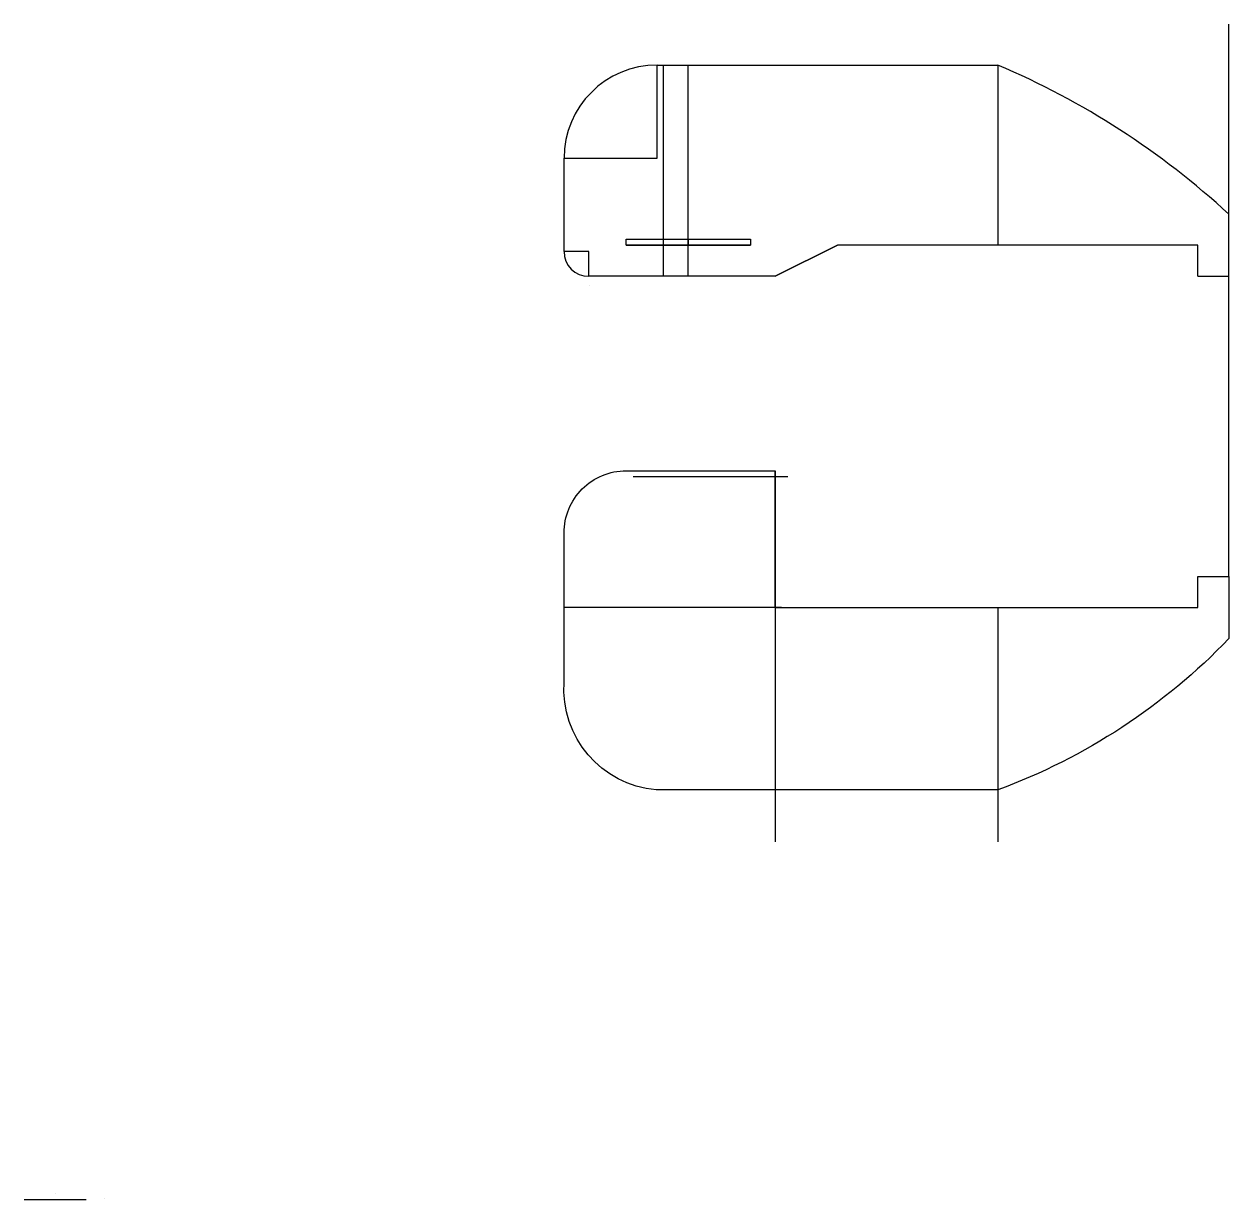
# Model space of a CAD drawing. Header units: inches. Extents: x 157 to 351, y 100 to 289.
import ezdxf

# ---------------------------------------------------------------- set-up
doc = ezdxf.new("R2010")
doc.units = ezdxf.units.IN
doc.header["$MEASUREMENT"] = 0
doc.layers.add('Nascoste', color=1, linetype='Continuous')

msp = doc.modelspace()

# ---------------------------------------------------------------- linework, layer by layer
at = {"layer": 'Nascoste'}
for p, q in [((350.61, 200.32), (350.61, 289.2)), ((258.61, 267.61), (258.61, 282.61)), ((258.61, 282.61), (313.43, 282.61)), ((259.61, 248.61), (259.61, 282.61)), ((263.61, 248.61), (263.61, 282.61)), ((313.43, 282.61), (313.43, 253.61)), ((243.61, 252.61), (243.61, 267.61)), ((243.61, 267.61), (258.61, 267.61)), ((350.61, 248.61), (350.61, 258.61)), ((253.61, 253.61), (253.61, 254.61)), ((253.61, 254.61), (263.61, 254.61)), ((263.61, 254.61), (263.61, 253.61)), ((263.61, 253.61), (263.61, 254.61)), ((263.61, 254.61), (273.61, 254.61)), ((273.61, 254.61), (273.61, 253.61)), ((247.61, 252.61), (243.61, 252.61)), ((247.61, 248.61), (247.61, 252.61)), ((263.61, 253.61), (253.61, 253.61)), ((253.61, 253.61, -15), (273.61, 253.61, -15)), ((273.61, 253.61), (263.61, 253.61)), ((277.61, 248.61), (287.61, 253.61)), ((287.61, 253.61), (277.61, 248.61)), ((345.61, 253.61), (287.61, 253.61)), ((345.61, 248.61), (345.61, 253.61)), ((277.61, 248.61), (247.61, 248.61)), ((345.61, 248.61), (350.61, 248.61)), ((247.65, 247.12), (247.65, 247.12)), ((277.61, 195.32), (277.61, 217.32)), ((279.61, 216.32, -1), (254.76, 216.32, -1)), ((278.61, 195.32), (243.61, 195.32)), ((277.61, 195.32, 1), (277.61, 157.59, 1)), ((313.43, 195.32), (313.43, 157.59)), ((161.71, 100.99), (161.71, 100.99, 18.44)), ((166.71, 99.99, 10), (156.71, 99.99, 10))]:
    msp.add_line(p, q, dxfattribs=at)
at = {"layer": 'Nascoste', "extrusion": (1, 2.36848e-14, -2.22045e-16)}
msp.add_line((169.71, 100.27, 10), (169.71, 100.27), dxfattribs=at)
at = {"layer": 'Nascoste'}
for points in [[(243.61, 207.32, -0.414214), (253.61, 217.32), (277.61, 217.32), (277.61, 195.32), (345.61, 195.32), (345.61, 200.32), (350.61, 200.32), (350.61, 190.32, -0.113516), (313.43, 165.96), (258.43, 165.96, -0.406829), (243.61, 183.32), (243.61, 207.32)], [(243.61, 183.32), (243.61, 207.32, -0.414214), (253.61, 217.32), (277.61, 217.32), (277.61, 195.32), (345.61, 195.32), (345.61, 200.32), (350.61, 200.32), (350.61, 190.32)]]:
    msp.add_lwpolyline(points, format="xyb", dxfattribs=at)
for centre, radius, start, end in [((258.61, 267.61), 15, 90, 180), ((262.77, 163.3), 129.61, 47.3319, 66.9933), ((247.61, 252.61), 4, 180, 270)]:
    msp.add_arc(centre, radius, start, end, dxfattribs=at)

doc.saveas('drawing.dxf')
